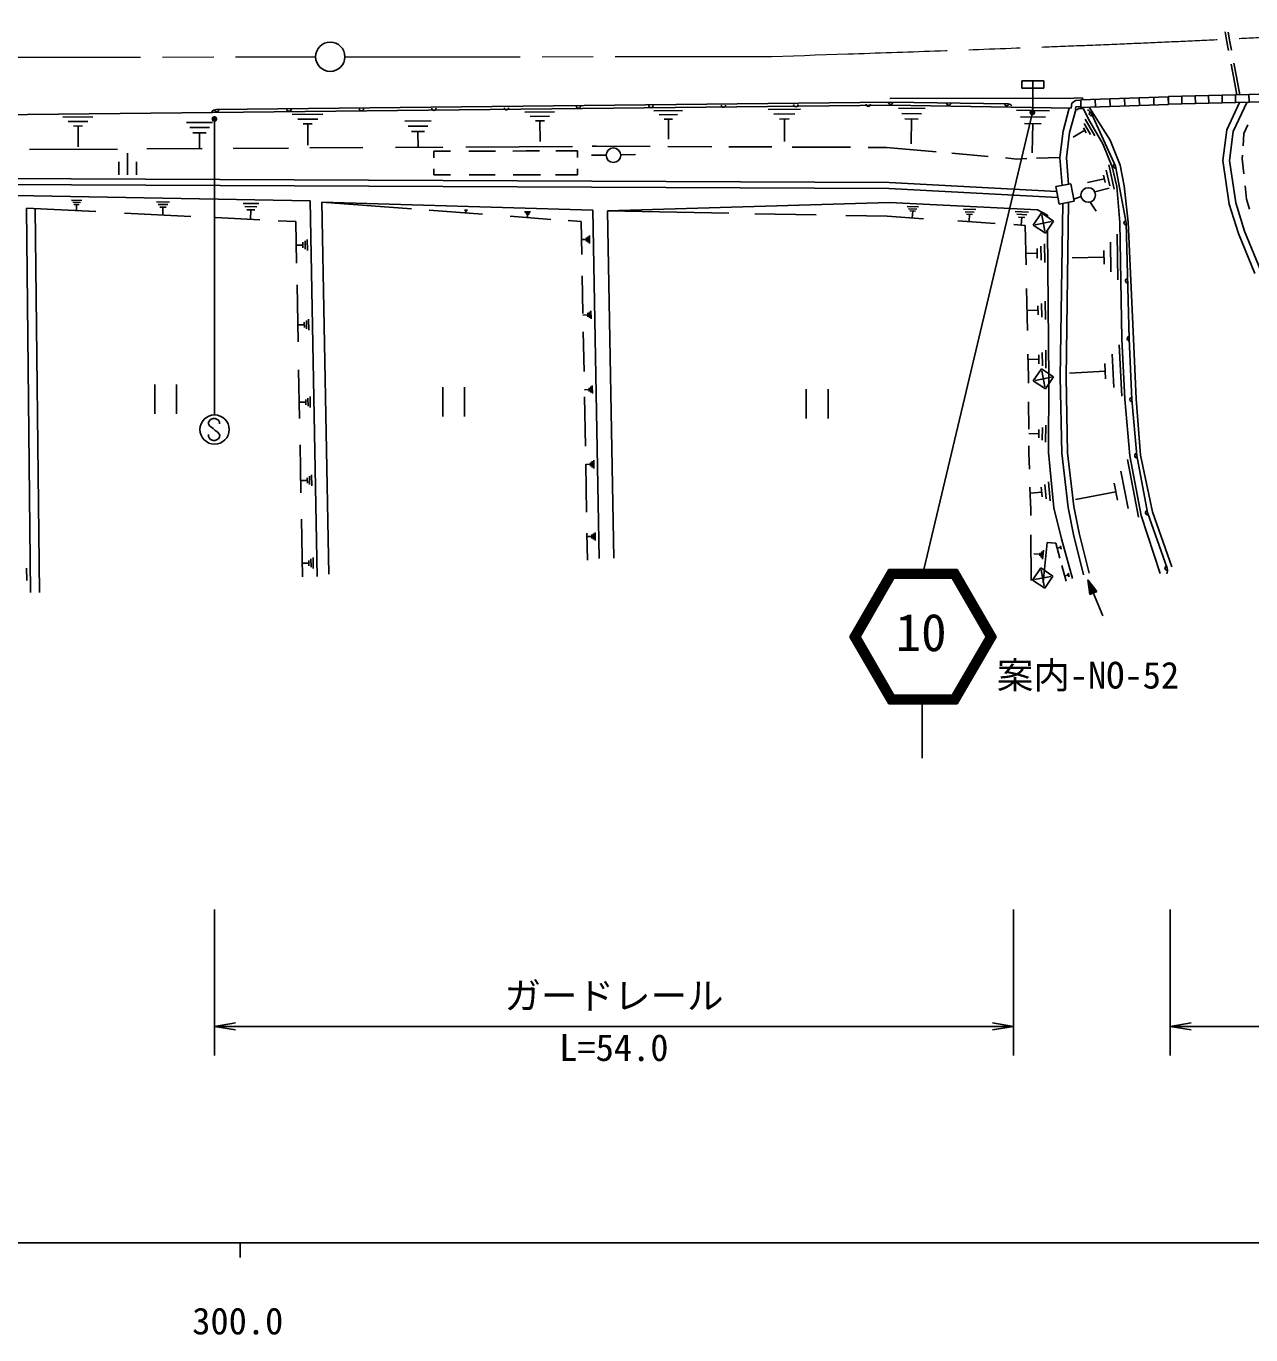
# Model space of a CAD drawing. Units: millimetres, scale not verified. Extents: x 40000 to 680000, y 20000 to 380000.
# Drawn here: x 353362 to 437178, y 198715 to 288243 of the extents above; entities that cross this region are included whole.
import ezdxf
from ezdxf.enums import TextEntityAlignment as Align

# ---------------------------------------------------------------- set-up
doc = ezdxf.new("R2010")
doc.units = ezdxf.units.MM
doc.header["$LTSCALE"] = 1000
doc.linetypes.add('CHAIN', pattern=[18.5, 12, -1.5, 3.5, -1.5])
for name, color, linetype, lineweight in [('M-BGD', 7, 'Continuous', 25), ('M-BMK', 2, 'CHAIN', 13), ('M-BMK-SRVR', 3, 'Continuous', 25), ('M-STR-STR3', 7, 'Continuous', 25), ('M-STR-STRC', 7, 'Continuous', 25), ('M-TTL-BAND', 7, 'Continuous', 25)]:
    doc.layers.add(name, color=color, linetype=linetype, lineweight=lineweight)
doc.styles.add('ＭＳ ゴシック', font='')
doc.styles.get('ＭＳ ゴシック').set_extended_font_data('MS Gothic')

# ---------------------------------------------------------------- blocks, each defined once
blk = doc.blocks.new('filled_dot')
at = {"color": 0, "linetype": 'Continuous', "lineweight": -2, "const_width": 1.25}
blk.add_lwpolyline([(-0.625, 0, 1), (0.625, 0, 1)], format="xyb", close=True, dxfattribs=at)
blk = doc.blocks.new('open_arrow')
at = {"color": 0, "linetype": 'Continuous', "lineweight": -2}
blk.add_lwpolyline([(7.5, 1.25), (0, 0), (7.5, -1.25)], dxfattribs=at)

msp = doc.modelspace()

# ---------------------------------------------------------------- linework, layer by layer
at = {"layer": 'M-BGD'}
for p, q in [((435419, 287852), (435546, 287171)), ((435628, 287824), (435750, 287169)), ((435546, 287171), (435659, 286569)), ((435750, 287169), (435858, 286592)), ((435832, 285643), (435991, 284791)), ((436021, 285717), (436196, 284781)), ((435991, 284791), (436224, 283542)), ((436196, 284781), (436427, 283547)), ((421512, 284507), (421511, 284007)), ((421511, 284007), (423011, 284006)), ((421512, 284507), (423012, 284506)), ((422262, 284507), (422260, 282507)), ((423012, 284506), (423011, 284006)), ((437040, 283563), (444547, 283844)), ((366392, 282535), (412524, 283038)), ((412461, 283304), (425073, 283323)), ((412524, 283038), (420472, 282940)), ((424883, 282625), (424938, 282979)), ((424938, 282979), (425179, 283164)), ((425073, 283323), (425659, 283347)), ((425179, 283164), (425539, 283177)), ((425534, 283202), (431531, 283404)), ((425534, 283202), (425551, 282682)), ((425659, 283347), (425674, 283251)), ((426533, 283235), (426551, 282716)), ((427533, 283269), (427550, 282750)), ((428532, 283303), (428550, 282783)), ((429532, 283337), (429549, 282817)), ((430531, 283371), (430549, 282851)), ((431531, 283404), (431549, 282885)), ((431533, 283425), (437040, 283563)), ((431533, 283425), (431546, 282906)), ((431546, 282906), (437056, 283043)), ((432451, 283448), (432464, 282928)), ((433369, 283471), (433382, 282951)), ((434286, 283494), (434299, 282974)), ((435204, 283517), (435217, 282997)), ((436399, 283026), (435542, 281158)), ((436895, 283030), (435979, 281031)), ((436122, 283540), (436135, 283020)), ((437040, 283563), (437059, 283043)), ((437040, 283563), (437053, 283043)), ((437056, 283043), (444544, 283324)), ((275900, 281336), (412534, 282846)), ((355876, 282012), (357926, 282042)), ((371576, 282192), (373676, 282212)), ((387496, 282362), (389526, 282392)), ((387856, 282062), (389176, 282082)), ((396326, 282462), (398276, 282482)), ((396676, 282172), (397946, 282192)), ((404136, 282552), (406356, 282572)), ((404526, 282222), (405976, 282242)), ((412534, 282846), (424885, 282636)), ((413061, 282638), (414878, 282600)), ((413285, 282271), (414646, 282237)), ((421132, 282500), (423403, 282458)), ((421416, 282045), (423116, 282012)), ((424330, 281058), (424755, 282638)), ((424772, 280971), (425190, 282521)), ((425195, 282734), (425175, 282547)), ((425175, 282547), (425305, 282519)), ((425195, 282734), (425555, 282748)), ((425305, 282519), (425356, 282600)), ((425356, 282600), (425703, 282612)), ((425551, 282682), (431549, 282885)), ((425703, 282612), (426159, 281715)), ((426106, 282701), (427551, 280447)), ((426274, 282258), (427919, 278676)), ((356246, 281712), (357576, 281732)), ((356606, 281412), (357216, 281422)), ((356926, 279982), (356916, 281422)), ((364326, 281652), (366126, 281662)), ((364556, 281302), (365906, 281302)), ((371946, 281882), (373316, 281892)), ((372316, 281572), (372946, 281572)), ((372646, 280102), (372636, 281572)), ((379276, 281752), (381076, 281762)), ((379506, 281392), (380856, 281402)), ((388216, 281762), (388826, 281772)), ((388536, 280342), (388526, 281772)), ((397016, 281882), (397606, 281892)), ((397326, 280522), (397316, 281892)), ((404916, 281892), (405586, 281902)), ((405266, 280342), (405256, 281902)), ((413494, 281902), (414407, 281880)), ((413923, 280196), (413958, 281892)), ((421687, 281586), (422824, 281558)), ((422220, 279573), (422258, 281576)), ((425716, 281293), (425914, 280943)), ((425772, 281592), (426208, 280842)), ((425828, 281891), (426494, 280747)), ((426159, 281715), (427055, 280184)), ((435542, 281158), (435252, 279051)), ((436692, 280902), (436964, 281501)), ((364776, 280942), (365676, 280942)), ((365236, 279862), (365226, 280942)), ((379726, 281032), (380626, 281032)), ((380186, 279952), (380176, 281032)), ((424098, 279258), (424330, 281058)), ((424551, 279247), (424772, 280971)), ((425007, 280648), (425815, 281118)), ((427551, 280447), (428235, 278731)), ((435979, 281031), (435707, 279054)), ((436644, 280051), (436692, 280902)), ((359620, 279831), (353581, 279795)), ((360304, 279563), (360304, 278063)), ((365413, 279866), (361610, 279843)), ((371327, 279902), (367525, 279879)), ((376397, 279932), (372775, 279910)), ((381889, 279965), (378629, 279946)), ((381256, 279681), (382256, 279685)), ((381256, 279230), (381256, 279681)), ((382256, 279685), (382412, 279686)), ((390761, 280019), (383459, 279975)), ((383647, 279691), (384985, 279696)), ((384985, 279696), (385474, 279698)), ((386670, 279703), (387574, 279707)), ((387574, 279707), (388497, 279710)), ((389615, 279715), (390220, 279717)), ((390220, 279717), (391088, 279721)), ((391088, 279721), (391088, 279269)), ((393056, 279422), (392056, 279422)), ((392392, 280029), (392088, 280027)), ((396073, 280013), (392392, 280029)), ((394056, 279432), (395056, 279462)), ((400295, 279995), (397279, 280008)), ((404400, 279978), (401444, 279990)), ((409772, 279955), (405789, 279972)), ((412239, 279945), (410979, 279950)), ((415639, 279645), (412239, 279945)), ((419194, 279330), (416707, 279550)), ((427055, 280184), (427694, 278616)), ((436594, 279157), (436609, 279423)), ((359704, 278963), (359704, 278063)), ((360904, 278063), (360904, 278963)), ((381256, 278072), (381256, 278484)), ((391088, 278484), (391088, 278072)), ((421170, 279156), (420381, 279226)), ((421841, 279179), (421170, 279156)), ((424098, 279258), (422513, 279203)), ((424254, 277344), (424098, 279258)), ((424699, 277426), (424551, 279247)), ((427456, 278753), (427835, 277091)), ((427694, 278616), (427996, 277267)), ((427919, 278676), (428642, 274783)), ((428235, 278731), (428507, 277318)), ((435252, 279051), (435702, 276062)), ((435707, 279054), (436141, 276163)), ((436702, 278140), (436594, 279157)), ((342123, 277861), (412422, 277546)), ((382414, 278072), (381256, 278072)), ((385456, 278072), (383690, 278072)), ((388556, 278072), (386692, 278072)), ((391088, 278072), (389596, 278072)), ((391088, 278308), (391088, 278072)), ((412422, 277546), (423896, 276933)), ((425994, 277542), (427160, 277808)), ((427097, 278055), (427209, 277558)), ((427281, 278401), (427522, 277325)), ((317381, 277315), (372792, 276286)), ((342113, 277461), (412401, 277146)), ((412401, 277146), (423971, 276528)), ((423835, 277267), (424866, 277457)), ((424054, 276077), (423835, 277267)), ((424866, 277457), (425085, 276267)), ((426495, 276919), (427472, 277167)), ((427996, 277267), (428213, 274812)), ((428507, 277318), (428793, 274831)), ((436886, 276406), (436789, 277326)), ((353670, 249493), (353379, 275800)), ((353379, 275800), (358126, 275561)), ((354270, 249500), (353980, 275770)), ((356466, 276332), (357176, 276322)), ((356556, 276192), (357086, 276182)), ((356636, 276052), (356986, 276042)), ((356806, 275622), (356816, 276052)), ((362286, 276232), (363176, 276212)), ((362396, 276052), (363066, 276042)), ((362506, 275872), (362946, 275862)), ((362716, 275332), (362726, 275872)), ((368206, 276122), (369286, 276102)), ((368336, 275902), (369146, 275892)), ((373280, 250587), (372792, 276286)), ((373594, 276196), (374077, 250744)), ((373594, 276196), (392136, 275658)), ((373594, 276196), (379727, 275739)), ((393138, 275606), (412448, 276171)), ((412448, 276171), (422572, 275685)), ((413659, 275916), (414430, 275881)), ((413756, 275755), (414330, 275731)), ((425085, 276267), (424054, 276077)), ((424139, 264227), (424302, 276123)), ((424539, 264228), (424703, 276197)), ((425560, 276589), (425060, 276403)), ((426182, 276210), (426584, 275593)), ((435702, 276062), (436326, 274056)), ((436141, 276163), (436750, 274209)), ((437079, 275716), (436886, 276406)), ((360093, 275461), (364635, 275232)), ((366310, 275148), (369356, 274994)), ((368466, 275682), (369006, 275672)), ((368726, 275022), (368736, 275682)), ((370613, 274931), (371819, 274870)), ((371873, 272035), (371819, 274870)), ((380952, 275648), (384584, 275377)), ((383366, 275662), (383556, 275662)), ((383386, 275622), (383536, 275622)), ((383406, 275582), (383506, 275582)), ((383456, 275462), (383456, 275582)), ((386494, 275235), (389275, 275027)), ((387476, 275542), (387876, 275532)), ((387526, 275462), (387826, 275462)), ((387576, 275382), (387776, 275382)), ((387666, 275142), (387676, 275382)), ((390455, 274939), (391351, 274873)), ((391351, 274873), (391392, 272629)), ((392578, 251828), (392136, 275658)), ((393578, 251846), (393138, 275606)), ((393138, 275606), (401449, 275446)), ((403238, 275412), (407424, 275331)), ((409457, 275292), (412297, 275238)), ((412297, 275238), (414779, 275074)), ((413844, 275599), (414229, 275582)), ((414009, 275127), (414041, 275588)), ((417115, 274919), (419673, 274750)), ((417516, 275726), (418360, 275690)), ((417616, 275551), (418248, 275524)), ((417707, 275381), (418128, 275363)), ((417894, 274870), (417918, 275372)), ((421052, 275558), (421962, 275514)), ((421168, 275372), (421845, 275340)), ((421270, 275183), (421714, 275163)), ((421466, 274631), (421495, 275177)), ((422841, 275467), (422284, 274636)), ((423533, 274882), (422423, 274663)), ((422572, 275685), (423250, 275308)), ((423672, 274910), (422841, 275467)), ((422869, 275328), (423088, 274218)), ((423115, 274079), (423672, 274910)), ((423250, 275308), (423252, 275191)), ((420946, 274666), (421743, 274613)), ((421743, 274613), (421799, 271915)), ((422284, 274636), (423115, 274079)), ((423261, 274296), (423363, 264104)), ((428024, 274014), (428076, 270897)), ((428213, 274812), (428350, 266855)), ((428642, 274783), (428859, 266861)), ((428793, 274831), (429138, 266858)), ((436326, 274056), (437449, 271326)), ((436750, 274209), (437866, 271497)), ((371846, 273262), (372306, 273272)), ((372296, 273462), (372306, 273082)), ((372446, 273562), (372456, 272992)), ((372596, 273652), (372606, 272902)), ((391376, 273642), (391706, 273652)), ((391706, 273782), (391706, 273512)), ((391816, 273852), (391816, 273452)), ((391916, 273922), (391926, 273382)), ((422810, 273188), (422827, 272225)), ((423066, 273354), (423082, 272067)), ((427570, 273464), (427604, 271431)), ((421782, 272697), (422559, 272706)), ((422554, 273022), (422558, 272381)), ((424941, 272397), (427124, 272439)), ((427111, 272905), (427131, 271964)), ((371975, 266652), (371901, 270540)), ((391420, 271160), (391467, 268585)), ((421833, 270298), (421892, 267427)), ((391796, 268622), (391796, 268352)), ((391906, 268702), (391916, 268282)), ((392016, 268772), (392026, 268212)), ((421861, 268792), (422615, 268803)), ((422605, 269111), (422620, 268487)), ((422861, 269277), (422875, 268328)), ((423111, 269434), (423121, 268175)), ((371956, 267812), (372406, 267822)), ((372396, 268002), (372406, 267632)), ((372546, 268102), (372556, 267542)), ((372696, 268202), (372706, 267452)), ((391466, 268482), (391796, 268492)), ((391490, 267339), (391541, 264619)), ((428350, 266855), (428563, 262736)), ((428859, 266861), (429040, 262702)), ((429138, 266858), (429333, 262758)), ((422905, 265913), (422919, 265000)), ((423141, 266067), (423157, 264852)), ((428170, 266440), (428349, 262936)), ((421926, 265814), (421958, 264275)), ((421930, 265446), (422670, 265456)), ((422660, 265764), (422667, 265145)), ((427182, 265164), (427238, 264115)), ((427683, 265803), (427794, 263526)), ((372074, 261398), (372011, 264743)), ((421958, 264275), (421961, 263811)), ((422840, 264812), (422283, 263981)), ((423532, 264227), (422422, 264008)), ((423670, 264255), (422840, 264812)), ((422867, 264673), (423086, 263563)), ((423114, 263424), (423670, 264255)), ((424237, 259036), (424139, 264227)), ((424637, 259063), (424539, 264228)), ((424759, 264513), (427214, 264637)), ((362161, 261719), (362161, 263719)), ((363661, 263719), (363661, 261719)), ((381872, 261542), (381872, 263542)), ((383372, 263542), (383372, 261542)), ((391566, 263372), (391896, 263382)), ((391896, 263512), (391896, 263242)), ((392006, 263582), (392006, 263182)), ((392106, 263652), (392116, 263112)), ((406756, 261411), (406756, 263411)), ((408256, 263411), (408256, 261411)), ((422283, 263981), (423114, 263424)), ((423363, 264104), (423323, 259069)), ((372056, 262512), (372506, 262522)), ((372496, 262702), (372506, 262332)), ((372646, 262802), (372656, 262242)), ((372796, 262902), (372806, 262152)), ((391573, 262893), (391635, 259516)), ((421970, 262541), (421982, 260675)), ((428563, 262736), (428885, 258852)), ((429040, 262702), (429384, 258863)), ((429333, 262758), (429617, 258893)), ((422674, 260649), (422673, 260072)), ((422913, 260790), (422903, 259930)), ((423144, 260936), (423127, 259780)), ((421980, 260368), (422674, 260361)), ((372171, 256312), (372108, 259607)), ((421990, 259524), (421993, 259059)), ((421993, 259059), (422027, 257936)), ((423323, 259069), (423689, 255293)), ((424667, 255323), (424237, 259036)), ((425062, 255385), (424637, 259063)), ((429674, 254760), (428885, 258852)), ((429384, 258863), (430113, 254961)), ((430448, 255015), (429617, 258893)), ((391656, 258262), (391986, 258272)), ((391658, 258269), (391719, 254996)), ((391986, 258402), (391986, 258132)), ((392096, 258482), (392106, 258062)), ((392206, 258552), (392216, 257992)), ((428737, 258595), (429493, 254657)), ((372156, 257162), (372606, 257172)), ((372596, 257352), (372606, 256982)), ((372746, 257452), (372756, 256892)), ((372896, 257552), (372906, 256802)), ((423322, 257072), (423449, 255771)), ((427815, 256986), (428048, 255806)), ((428283, 257792), (428773, 255236)), ((422063, 256709), (422110, 255159)), ((422078, 256294), (422863, 256369)), ((422828, 256694), (422898, 256045)), ((423078, 256887), (423178, 255905)), ((425175, 255867), (427938, 256397)), ((422110, 255159), (422112, 254761)), ((423689, 255293), (424225, 253161)), ((425041, 253476), (424667, 255323)), ((425431, 253564), (425062, 255385)), ((372280, 250569), (372205, 254516)), ((430976, 250797), (429674, 254760)), ((430113, 254961), (431449, 251160)), ((431763, 251253), (430448, 255015)), ((391745, 253562), (391780, 251706)), ((392076, 253462), (392076, 253192)), ((392186, 253542), (392196, 253122)), ((392296, 253612), (392306, 253052)), ((422120, 253452), (422138, 250322)), ((425727, 250719), (425041, 253476)), ((426115, 250816), (425431, 253564)), ((391746, 253322), (392076, 253332)), ((423231, 252914), (422958, 250178)), ((423231, 252914), (423829, 252865)), ((423829, 252865), (424105, 251853)), ((423946, 252522), (424106, 252572)), ((424096, 252602), (424116, 252532)), ((424126, 252652), (424166, 252502)), ((424146, 252702), (424206, 252472)), ((424225, 253161), (424980, 250459)), ((372706, 251692), (372716, 251322)), ((372856, 251792), (372866, 251232)), ((373006, 251892), (373016, 251142)), ((422316, 252152), (422756, 252112)), ((422766, 252202), (422746, 252012)), ((422876, 252302), (422836, 251892)), ((422986, 252402), (422916, 251772)), ((353396, 251162), (353406, 250322)), ((372266, 251502), (372716, 251512)), ((412397, 251073), (412743, 250473)), ((417090, 251073), (416743, 250473)), ((422797, 251182), (422240, 250351)), ((423627, 250625), (422797, 251182)), ((422824, 251043), (423043, 249933)), ((424244, 251343), (424535, 250280)), ((424456, 250632), (424626, 250682)), ((424616, 250712), (424636, 250642)), ((424646, 250772), (424686, 250612)), ((424666, 250822), (424736, 250582)), ((422240, 250351), (423070, 249794)), ((423489, 250597), (422379, 250378)), ((423070, 249794), (423627, 250625)), ((427043, 247911), (426016, 250364)), ((426016, 250364), (426150, 249373)), ((426016, 250364), (426627, 249573)), ((426030, 250262), (426079, 250282)), ((426037, 250210), (426111, 250241)), ((426040, 250185), (426127, 250221)), ((426044, 250159), (426142, 250200)), ((426047, 250133), (426158, 250180)), ((426050, 250108), (426174, 250159)), ((426054, 250082), (426190, 250139)), ((426057, 250056), (426206, 250118)), ((426061, 250031), (426222, 250098)), ((426064, 250005), (426237, 250077)), ((426068, 249979), (426253, 250057)), ((426071, 249954), (426269, 250037)), ((426075, 249928), (426285, 250016)), ((426078, 249902), (426301, 249996)), ((426082, 249877), (426317, 249975)), ((426085, 249851), (426332, 249955)), ((426089, 249826), (426348, 249934)), ((426092, 249800), (426364, 249914)), ((426096, 249774), (426380, 249893)), ((426099, 249749), (426396, 249873)), ((426103, 249723), (426412, 249852)), ((426106, 249697), (426427, 249832)), ((426110, 249672), (426443, 249811)), ((426113, 249646), (426459, 249791)), ((426116, 249620), (426475, 249770)), ((426120, 249595), (426491, 249750)), ((426123, 249569), (426507, 249729)), ((426127, 249543), (426522, 249709)), ((426130, 249518), (426538, 249688)), ((426134, 249492), (426554, 249668)), ((426137, 249466), (426570, 249648)), ((426141, 249441), (426586, 249627)), ((426144, 249415), (426602, 249607)), ((426148, 249390), (426617, 249586)), ((426150, 249373), (426627, 249573))]:
    msp.add_line(p, q, dxfattribs=at)
for centre in [(393553, 279417), (426049, 276692)]:
    msp.add_circle(centre, 500, dxfattribs=at)
for centre, radius, start, end in [((410995, 282908), 150, 180.3786, 0.3786), ((412524, 283038), 150, 179.29012, 359.29012), ((416498, 282989), 150, 179.29012, 359.29012), ((420472, 282940), 150, 179.29012, 359.29012), ((420465, 282440), 500, 44.29012, 89.29012), ((366395, 282035), 500, 90.3786, 135.3786), ((366392, 282535), 150, 180.3786, 0.3786), ((371351, 282567), 150, 180.3786, 0.3786), ((376310, 282600), 150, 180.3786, 0.3786), ((381269, 282633), 150, 180.3786, 0.3786), ((386228, 282666), 150, 180.3786, 0.3786), ((391160, 282777), 150, 180.3786, 0.3786), ((396119, 282809), 150, 180.3786, 0.3786), ((401078, 282842), 150, 180.3786, 0.3786), ((406036, 282875), 150, 180.3786, 0.3786), ((425820, 282050), 500, 24.65243, 69.65243), ((426274, 282258), 150, 114.65243, 294.65243), ((427919, 278676), 150, 114.65243, 280.52216), ((428642, 274783), 150, 100.52216, 271.56779), ((428750, 270822), 150, 91.56779, 271.56779), ((428859, 266861), 150, 91.56779, 272.50274), ((429040, 262702), 150, 92.50274, 275.11402), ((429384, 258863), 150, 95.11402, 275.11402), ((429384, 258863), 150, 100.58186, 280.58186), ((430113, 254961), 150, 100.58186, 289.36775), ((431449, 251160), 150, 109.36775, 289.36775), ((430977, 250994), 500, 334.36775, 19.36775)]:
    msp.add_arc(centre, radius, start, end, dxfattribs=at)
at = {"layer": 'M-BMK'}
for p, q in [((275198, 286045), (373173, 286141)), ((375173, 286143), (404393, 286172))]:
    msp.add_line(p, q, dxfattribs=at)
msp.add_open_spline([(404393, 286172), (412335, 286436), (420278, 286699), (428217, 287031), (431641, 287173), (435065, 287329), (438486, 287517), (446041, 287933), (453586, 288508), (461131, 289084)], degree=3, knots=[0, 0, 0, 0, 1, 1, 1, 2, 2, 2, 3, 3, 3, 3], dxfattribs=at)
at = {"layer": 'M-BMK-SRVR'}
msp.add_circle((374173, 286149), 1000, dxfattribs=at)
at = {"layer": 'M-STR-STR3'}
for p, q in [((366244, 227818), (366244, 217818)), ((420940, 227818), (420940, 217818)), ((431652, 227818), (431652, 217818)), ((366244, 219818), (420940, 219818)), ((431652, 219818), (573770, 219818))]:
    msp.add_line(p, q, dxfattribs=at)
at = {"layer": 'M-STR-STRC'}
for p, q in [((422224, 282342), (414794, 251073)), ((366244, 281894), (366257, 261648)), ((365974, 261345), (365850, 261160)), ((365850, 261160), (365852, 261029)), ((365852, 261029), (365916, 260900)), ((365916, 260900), (366171, 260718)), ((366166, 261411), (365974, 261345)), ((366287, 261408), (366166, 261411)), ((366171, 260718), (366300, 260586)), ((366537, 261290), (366287, 261408)), ((366300, 260586), (366479, 260471)), ((366600, 261158), (366537, 261290)), ((366600, 261029), (366600, 261158)), ((365852, 260181), (365850, 260302)), ((365892, 260078), (365852, 260181)), ((365976, 259968), (365892, 260078)), ((366163, 259907), (365976, 259968)), ((366298, 259907), (366163, 259907)), ((366398, 259936), (366298, 259907)), ((366540, 260028), (366398, 259936)), ((366479, 260471), (366606, 260270)), ((366600, 260160), (366540, 260028)), ((366606, 260270), (366600, 260160)), ((412397, 251073), (409741, 246473)), ((412439, 251000), (409875, 246473)), ((412483, 250923), (409914, 246473)), ((412551, 250807), (410031, 246473)), ((412570, 250773), (410087, 246473)), ((412613, 250700), (410220, 246473)), ((412397, 251073), (417090, 251073)), ((412452, 250977), (417041, 250989)), ((412483, 250923), (417003, 250923)), ((412537, 250831), (416953, 250837)), ((412570, 250773), (416916, 250773)), ((412662, 250703), (416870, 250693)), ((416916, 250773), (419399, 246473)), ((416971, 250826), (419506, 246436)), ((417003, 250923), (419572, 246473)), ((417071, 250957), (419661, 246485)), ((417090, 251073), (419745, 246473)), ((412657, 250623), (410261, 246473)), ((412708, 250535), (410386, 246473)), ((412743, 250473), (410434, 246473)), ((412657, 250623), (416830, 250623)), ((412720, 250554), (416773, 250525)), ((412743, 250473), (416743, 250473)), ((416743, 250473), (419053, 246473)), ((416803, 250515), (419126, 246504)), ((416830, 250623), (419226, 246473)), ((416896, 250658), (419300, 246485)), ((409741, 246473), (410434, 246473)), ((412397, 241873), (409741, 246473)), ((409853, 246473), (412431, 241932)), ((412483, 242023), (409914, 246473)), ((410008, 246473), (412527, 242099)), ((412570, 242173), (410087, 246473)), ((410186, 246473), (412635, 242287)), ((412657, 242323), (410261, 246473)), ((410398, 246473), (412717, 242429)), ((412743, 242473), (410434, 246473)), ((416743, 242473), (419053, 246473)), ((419101, 246423), (416790, 242419)), ((416830, 242323), (419226, 246473)), ((416902, 242294), (419325, 246498)), ((416916, 242173), (419399, 246473)), ((419462, 246448), (416971, 242132)), ((417003, 242023), (419572, 246473)), ((419636, 246442), (417040, 241933)), ((417090, 241873), (419745, 246473)), ((419745, 246473), (419053, 246473)), ((412397, 241873), (412743, 242473)), ((417090, 241873), (412397, 241873)), ((412446, 241958), (417036, 241967)), ((417003, 242023), (412483, 242023)), ((412535, 242114), (416942, 242129)), ((416916, 242173), (412570, 242173)), ((412626, 242270), (416862, 242268)), ((416830, 242323), (412657, 242323)), ((412707, 242411), (416783, 242405)), ((416743, 242473), (412743, 242473)), ((414694, 241873), (414694, 238174)), ((417090, 241873), (416743, 242473))]:
    msp.add_line(p, q, dxfattribs=at)
msp.add_circle((366257, 260648), 1000, dxfattribs=at)
at = {"layer": 'M-TTL-BAND'}
for p, q in [((40000, 205000), (579000, 205000)), ((368000, 205000), (368000, 204000))]:
    msp.add_line(p, q, dxfattribs=at)

# ---------------------------------------------------------------- block references
at = {"layer": 'M-STR-STR3', "xscale": 193, "yscale": 193}
for p in [(366244, 219818), (431652, 219818)]:
    msp.add_blockref('open_arrow', p, dxfattribs=at)
at = {"layer": 'M-STR-STR3', "xscale": 193, "yscale": 193, "rotation": 180}
msp.add_blockref('open_arrow', (420940, 219818), dxfattribs=at)
at = {"layer": 'M-STR-STRC', "xscale": 160, "yscale": 160}
for p, rotation in [((366244, 281894), 270), ((422224, 282342), 256.6)]:
    msp.add_blockref('filled_dot', p, dxfattribs=dict(at, rotation=rotation))

# ---------------------------------------------------------------- texts
at = {"layer": 'M-STR-STR3', "style": 'ＭＳ ゴシック'}
for s, p in [('ガードレール', (386092, 220448)), ('L=54.0', (389842, 216901))]:
    msp.add_text(s, height=1833, dxfattribs=at).set_placement(p, align=Align.BOTTOM_LEFT)
at = {"layer": 'M-STR-STRC', "style": 'ＭＳ ゴシック'}
for s, height, p in [('10', 2566, (412865, 244717)), ('案内-NO-52', 1833, (419790, 242376))]:
    msp.add_text(s, height=height, dxfattribs=at).set_placement(p, align=Align.BOTTOM_LEFT)
at = {"layer": 'M-TTL-BAND', "style": 'ＭＳ ゴシック'}
msp.add_text('300.0', height=1833, dxfattribs=at).set_placement((367844, 198195), align=Align.BOTTOM_CENTER)

doc.saveas('drawing.dxf')
